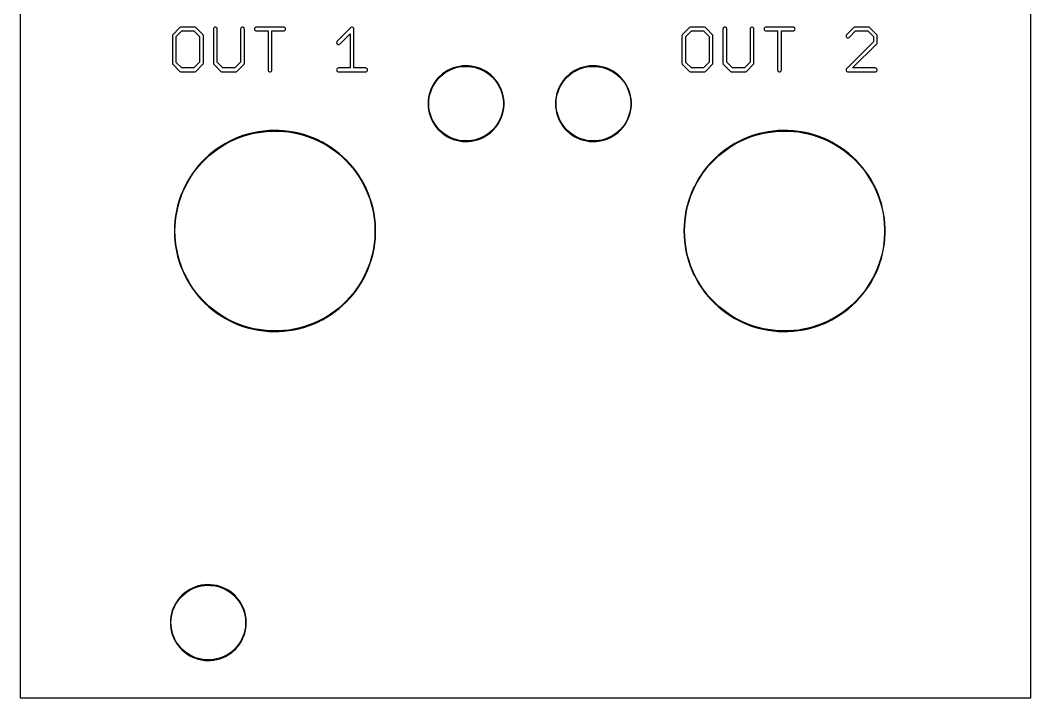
# Model space of a CAD drawing. Extents: x 1 to 42, y 9 to 138.
# Drawn here: x 1.27 to 41.57, y 9.25 to 36.28 of the extents above; entities that cross this region are included whole.
import ezdxf

# ---------------------------------------------------------------- set-up
doc = ezdxf.new("R2010")
doc.units = 0

msp = doc.modelspace()

# ---------------------------------------------------------------- linework, layer by layer
at = {"color": 5, "true_color": 0x0000ff}
msp.add_polyline3d([(41.56964, 9.25322, 0), (41.56964, 137.75436, 0), (1.27, 137.75436, 0), (1.27, 9.25322, 0), (41.56964, 9.25322, 0)], close=True, dxfattribs=at)
at = {"color": 34, "true_color": 0x008000}
for points in [[(1.27, 9.25322, 0), (41.56964, 9.25322, 0), (41.56964, 137.75436, 0), (1.27, 137.75436, 0), (1.27, 9.25322, 0)], [(7.6835, 36.0045, 0), (7.65995, 36.00077, 0), (7.63871, 35.98993, 0), (7.62185, 35.97308, 0), (7.35261, 35.7013, 0), (7.34178, 35.68005, 0), (7.33806, 35.6565, 0), (7.33806, 34.57194, 0), (7.34178, 34.54839, 0), (7.35261, 34.52715, 0), (7.62185, 34.25537, 0), (7.63871, 34.23851, 0), (7.65995, 34.22768, 0), (7.6835, 34.22396, 0), (8.22706, 34.22396, 0), (8.2506, 34.22768, 0), (8.27183, 34.23851, 0), (8.2887, 34.25537, 0), (8.28871, 34.25539, 0), (8.54362, 34.51029, 0), (8.56048, 34.52715, 0), (8.57131, 34.54839, 0), (8.57504, 34.57194, 0), (8.57504, 35.6565, 0), (8.57131, 35.68005, 0), (8.56048, 35.7013, 0), (8.28872, 35.97304, 0), (8.2887, 35.97308, 0), (8.27183, 35.98993, 0), (8.2506, 36.00077, 0), (8.22706, 36.0045, 0), (7.6835, 36.0045, 0)], [(10.19624, 34.52715, 0), (10.20707, 34.54839, 0), (10.2108, 34.57194, 0), (10.2108, 35.9283, 0), (10.20707, 35.95183, 0), (10.19624, 35.97308, 0), (10.17938, 35.98993, 0), (10.15814, 36.00077, 0), (10.1346, 36.0045, 0), (10.11105, 36.00077, 0), (10.08981, 35.98993, 0), (10.07295, 35.97308, 0), (10.06212, 35.95183, 0), (10.0584, 35.9283, 0), (10.0584, 34.60217, 0), (9.83259, 34.37636, 0), (9.35202, 34.37636, 0), (9.12622, 34.60215, 0), (9.12622, 35.9283, 0), (9.12249, 35.95183, 0), (9.11166, 35.97308, 0), (9.09479, 35.98993, 0), (9.07356, 36.00077, 0), (9.05002, 36.0045, 0), (9.02647, 36.00077, 0), (9.00522, 35.98993, 0), (8.98837, 35.97308, 0), (8.97753, 35.95183, 0), (8.97382, 35.9283, 0), (8.97382, 34.57194, 0), (8.97753, 34.54839, 0), (8.98837, 34.52715, 0), (9.00522, 34.51029, 0), (9.00524, 34.51028, 0), (9.27701, 34.23851, 0), (9.29825, 34.22768, 0), (9.3218, 34.22396, 0), (9.86281, 34.22396, 0), (9.88636, 34.22768, 0), (9.9076, 34.23851, 0), (10.19624, 34.52715, 0)], [(10.68832, 36.0045, 0), (10.66477, 36.00077, 0), (10.64353, 35.98993, 0), (10.62667, 35.97308, 0), (10.61584, 35.95183, 0), (10.61212, 35.9283, 0), (10.61584, 35.90475, 0), (10.62667, 35.88351, 0), (10.64353, 35.86665, 0), (10.66477, 35.85582, 0), (10.68832, 35.8521, 0), (11.15313, 35.8521, 0), (11.15313, 34.30016, 0), (11.15686, 34.27661, 0), (11.16769, 34.25537, 0), (11.18455, 34.23851, 0), (11.20579, 34.22768, 0), (11.22933, 34.22396, 0), (11.25288, 34.22768, 0), (11.27412, 34.23851, 0), (11.29098, 34.25537, 0), (11.30181, 34.27661, 0), (11.30553, 34.30016, 0), (11.30553, 35.8521, 0), (11.7729, 35.8521, 0), (11.79644, 35.85582, 0), (11.81768, 35.86665, 0), (11.83454, 35.88351, 0), (11.84537, 35.90475, 0), (11.8491, 35.9283, 0), (11.84537, 35.95183, 0), (11.83454, 35.97308, 0), (11.81768, 35.98993, 0), (11.79644, 36.00077, 0), (11.7729, 36.0045, 0), (10.68832, 36.0045, 0)], [(15.04696, 34.22396, 0), (15.0705, 34.22768, 0), (15.09174, 34.23851, 0), (15.1086, 34.25537, 0), (15.11943, 34.27661, 0), (15.12316, 34.30016, 0), (15.11943, 34.3237, 0), (15.1086, 34.34494, 0), (15.09174, 34.3618, 0), (15.0705, 34.37263, 0), (15.04696, 34.37636, 0), (14.57959, 34.37636, 0), (14.57959, 35.9283, 0), (14.57587, 35.95183, 0), (14.56504, 35.97308, 0), (14.54818, 35.98993, 0), (14.52694, 36.00077, 0), (14.50339, 36.0045, 0), (14.47985, 36.00077, 0), (14.45861, 35.98993, 0), (14.44175, 35.97308, 0), (13.90073, 35.42951, 0), (13.8899, 35.40828, 0), (13.88617, 35.38474, 0), (13.8899, 35.36119, 0), (13.90073, 35.33995, 0), (13.91759, 35.32309, 0), (13.93883, 35.31226, 0), (13.96237, 35.30854, 0), (13.98592, 35.31226, 0), (14.00716, 35.32309, 0), (14.02402, 35.33995, 0), (14.42719, 35.74501, 0), (14.42719, 34.37636, 0), (13.96237, 34.37636, 0), (13.93883, 34.37263, 0), (13.91759, 34.3618, 0), (13.90073, 34.34494, 0), (13.8899, 34.3237, 0), (13.88617, 34.30016, 0), (13.8899, 34.27661, 0), (13.90073, 34.25537, 0), (13.91759, 34.23851, 0), (13.93883, 34.22768, 0), (13.96237, 34.22396, 0), (15.04696, 34.22396, 0)], [(28.88048, 34.52715, 0), (28.89131, 34.54839, 0), (28.89504, 34.57194, 0), (28.89504, 35.6565, 0), (28.89131, 35.68005, 0), (28.88048, 35.7013, 0), (28.60871, 35.97306, 0), (28.6087, 35.97308, 0), (28.59184, 35.98993, 0), (28.5706, 36.00077, 0), (28.54705, 36.0045, 0), (28.0035, 36.0045, 0), (27.97995, 36.00077, 0), (27.95871, 35.98993, 0), (27.94185, 35.97308, 0), (27.67261, 35.7013, 0), (27.66178, 35.68005, 0), (27.65806, 35.6565, 0), (27.65806, 34.57194, 0), (27.66178, 34.54839, 0), (27.67261, 34.52715, 0), (27.94185, 34.25537, 0), (27.95871, 34.23851, 0), (27.97995, 34.22768, 0), (28.0035, 34.22396, 0), (28.54705, 34.22396, 0), (28.5706, 34.22768, 0), (28.59184, 34.23851, 0), (28.88048, 34.52715, 0)], [(30.51624, 34.52715, 0), (30.52707, 34.54839, 0), (30.5308, 34.57194, 0), (30.5308, 35.9283, 0), (30.52707, 35.95183, 0), (30.51624, 35.97308, 0), (30.49938, 35.98993, 0), (30.47814, 36.00077, 0), (30.4546, 36.0045, 0), (30.43105, 36.00077, 0), (30.40981, 35.98993, 0), (30.39295, 35.97308, 0), (30.38212, 35.95183, 0), (30.3784, 35.9283, 0), (30.3784, 34.60217, 0), (30.15259, 34.37636, 0), (29.67202, 34.37636, 0), (29.44622, 34.60216, 0), (29.44622, 35.9283, 0), (29.44249, 35.95183, 0), (29.43166, 35.97308, 0), (29.4148, 35.98993, 0), (29.39356, 36.00077, 0), (29.37002, 36.0045, 0), (29.34647, 36.00077, 0), (29.32523, 35.98993, 0), (29.30837, 35.97308, 0), (29.29754, 35.95183, 0), (29.29382, 35.9283, 0), (29.29382, 34.57194, 0), (29.29754, 34.54839, 0), (29.30837, 34.52715, 0), (29.59701, 34.23851, 0), (29.61825, 34.22768, 0), (29.6418, 34.22396, 0), (30.18281, 34.22396, 0), (30.20636, 34.22768, 0), (30.2276, 34.23851, 0), (30.51624, 34.52715, 0)], [(31.00832, 36.0045, 0), (30.98477, 36.00077, 0), (30.96353, 35.98993, 0), (30.94667, 35.97308, 0), (30.93584, 35.95183, 0), (30.93212, 35.9283, 0), (30.93584, 35.90475, 0), (30.94667, 35.88351, 0), (30.96353, 35.86665, 0), (30.98477, 35.85582, 0), (31.00832, 35.8521, 0), (31.47313, 35.8521, 0), (31.47313, 34.30016, 0), (31.47686, 34.27661, 0), (31.48769, 34.25537, 0), (31.50455, 34.23851, 0), (31.52579, 34.22768, 0), (31.54933, 34.22396, 0), (31.57288, 34.22768, 0), (31.59412, 34.23851, 0), (31.61098, 34.25537, 0), (31.62181, 34.27661, 0), (31.62553, 34.30016, 0), (31.62553, 35.8521, 0), (32.0929, 35.8521, 0), (32.11643, 35.85582, 0), (32.13768, 35.86665, 0), (32.15453, 35.88351, 0), (32.16537, 35.90475, 0), (32.1691, 35.9283, 0), (32.16537, 35.95183, 0), (32.15453, 35.97308, 0), (32.13768, 35.98993, 0), (32.11643, 36.00077, 0), (32.0929, 36.0045, 0), (31.00832, 36.0045, 0)], [(35.4286, 35.33995, 0), (35.43943, 35.36119, 0), (35.44316, 35.38474, 0), (35.44316, 35.6565, 0), (35.43943, 35.68005, 0), (35.4286, 35.7013, 0), (35.15683, 35.97306, 0), (35.15682, 35.97308, 0), (35.13996, 35.98993, 0), (35.11872, 36.00077, 0), (35.09518, 36.0045, 0), (34.55415, 36.0045, 0), (34.53061, 36.00077, 0), (34.50936, 35.98993, 0), (34.22073, 35.7013, 0), (34.20989, 35.68005, 0), (34.20617, 35.6565, 0), (34.20989, 35.63297, 0), (34.22073, 35.61173, 0), (34.23758, 35.59487, 0), (34.25883, 35.58404, 0), (34.28237, 35.5803, 0), (34.30592, 35.58404, 0), (34.32716, 35.59487, 0), (34.58439, 35.8521, 0), (35.06494, 35.8521, 0), (35.29076, 35.62628, 0), (35.29076, 35.41497, 0), (34.2376, 34.36181, 0), (34.23758, 34.3618, 0), (34.22073, 34.34494, 0), (34.20989, 34.3237, 0), (34.20617, 34.30016, 0), (34.20989, 34.27661, 0), (34.22073, 34.25537, 0), (34.23758, 34.23851, 0), (34.25883, 34.22768, 0), (34.28237, 34.22396, 0), (35.36696, 34.22396, 0), (35.3905, 34.22768, 0), (35.41174, 34.23851, 0), (35.4286, 34.25537, 0), (35.43943, 34.27661, 0), (35.44316, 34.30016, 0), (35.43943, 34.3237, 0), (35.4286, 34.34494, 0), (35.41174, 34.3618, 0), (35.3905, 34.37263, 0), (35.36696, 34.37636, 0), (34.46501, 34.37636, 0), (35.4286, 35.33995, 0)], [(8.19683, 34.37636, 0), (7.71401, 34.37636, 0), (7.49046, 34.60202, 0), (7.49046, 35.62643, 0), (7.71402, 35.8521, 0), (8.19682, 35.8521, 0), (8.42264, 35.62628, 0), (8.42264, 34.60217, 0), (8.19683, 34.37636, 0)], [(28.51683, 34.37636, 0), (28.03401, 34.37636, 0), (27.81046, 34.60202, 0), (27.81046, 35.62643, 0), (28.03402, 35.8521, 0), (28.51682, 35.8521, 0), (28.74264, 35.62628, 0), (28.74264, 34.60217, 0), (28.51683, 34.37636, 0)], [(18.89759, 34.46018, 0), (18.77567, 34.4424, 0), (18.77175, 34.44177, 0), (18.65237, 34.41382, 0), (18.53553, 34.37827, 0), (18.42123, 34.33255, 0), (18.41769, 34.33075, 0), (18.30847, 34.27487, 0), (18.20432, 34.21137, 0), (18.10781, 34.13771, 0), (18.01382, 34.05643, 0), (18.01101, 34.05362, 0), (17.92466, 33.96726, 0), (17.84846, 33.87328, 0), (17.77733, 33.77422, 0), (17.71384, 33.66754, 0), (17.71203, 33.664, 0), (17.66124, 33.55223, 0), (17.61552, 33.43793, 0), (17.5825, 33.3211, 0), (17.55709, 33.20172, 0), (17.55648, 33.19779, 0), (17.54123, 33.07588, 0), (17.53616, 32.95396, 0), (17.54123, 32.83204, 0), (17.55648, 32.71011, 0), (17.55709, 32.70619, 0), (17.5825, 32.58681, 0), (17.61552, 32.46997, 0), (17.66124, 32.35567, 0), (17.71203, 32.24391, 0), (17.71384, 32.24037, 0), (17.77733, 32.13369, 0), (17.84846, 32.03463, 0), (17.92466, 31.94065, 0), (17.92747, 31.93784, 0), (18.01382, 31.85148, 0), (18.10781, 31.7702, 0), (18.20432, 31.69654, 0), (18.30847, 31.63304, 0), (18.41769, 31.57716, 0), (18.42123, 31.57536, 0), (18.53553, 31.52964, 0), (18.65237, 31.49408, 0), (18.77175, 31.46614, 0), (18.77567, 31.46552, 0), (18.89759, 31.44773, 0), (19.01952, 31.44011, 0), (19.14144, 31.44265, 0), (19.26335, 31.45535, 0), (19.26728, 31.45598, 0), (19.3892, 31.47884, 0), (19.50603, 31.50932, 0), (19.62033, 31.5525, 0), (19.7321, 31.6033, 0), (19.73564, 31.6051, 0), (19.84232, 31.66352, 0), (19.94391, 31.7321, 0), (20.04044, 31.8083, 0), (20.12934, 31.89212, 0), (20.13215, 31.89493, 0), (20.21343, 31.98637, 0), (20.28963, 32.08289, 0), (20.35567, 32.18703, 0), (20.41154, 32.29625, 0), (20.41335, 32.29979, 0), (20.46415, 32.41155, 0), (20.50225, 32.52585, 0), (20.53273, 32.64523, 0), (20.55305, 32.76715, 0), (20.55367, 32.77108, 0), (20.56384, 32.89298, 0), (20.56384, 33.01491, 0), (20.55367, 33.13684, 0), (20.55305, 33.14076, 0), (20.53273, 33.26268, 0), (20.50225, 33.38206, 0), (20.46415, 33.49636, 0), (20.41335, 33.60812, 0), (20.41154, 33.61166, 0), (20.35567, 33.72088, 0), (20.28963, 33.82502, 0), (20.21343, 33.92154, 0), (20.13215, 34.01298, 0), (20.12934, 34.01579, 0), (20.04044, 34.09961, 0), (19.94391, 34.17581, 0), (19.84232, 34.24439, 0), (19.73564, 34.30281, 0), (19.7321, 34.3046, 0), (19.62033, 34.35541, 0), (19.50603, 34.39859, 0), (19.3892, 34.42907, 0), (19.26728, 34.45192, 0), (19.26335, 34.45256, 0), (19.14144, 34.46526, 0), (19.01952, 34.46779, 0), (18.89759, 34.46018, 0)], [(19.26195, 31.4806, 0), (19.14144, 31.46805, 0), (19.01952, 31.46551, 0), (18.89759, 31.47313, 0), (18.77893, 31.49044, 0), (18.66022, 31.51823, 0), (18.54338, 31.55379, 0), (18.42918, 31.59947, 0), (18.3234, 31.65359, 0), (18.21925, 31.71709, 0), (18.12274, 31.79075, 0), (18.02875, 31.87203, 0), (17.94521, 31.95558, 0), (17.86901, 32.04956, 0), (17.79789, 32.14862, 0), (17.73518, 32.25397, 0), (17.68539, 32.36352, 0), (17.63967, 32.47782, 0), (17.60664, 32.59465, 0), (17.58154, 32.71266, 0), (17.56664, 32.83204, 0), (17.56155, 32.95396, 0), (17.56664, 33.07588, 0), (17.58154, 33.19522, 0), (17.60664, 33.31324, 0), (17.63967, 33.43009, 0), (17.68539, 33.54439, 0), (17.73522, 33.654, 0), (17.79789, 33.75929, 0), (17.86901, 33.85835, 0), (17.94521, 33.95233, 0), (18.02875, 34.03588, 0), (18.12274, 34.11716, 0), (18.21925, 34.19082, 0), (18.3234, 34.25432, 0), (18.42918, 34.30844, 0), (18.54338, 34.35412, 0), (18.66022, 34.38968, 0), (18.77893, 34.41747, 0), (18.89759, 34.43477, 0), (19.01952, 34.4424, 0), (19.14144, 34.43985, 0), (19.26195, 34.42731, 0), (19.38135, 34.40491, 0), (19.49819, 34.37444, 0), (19.61249, 34.33126, 0), (19.72276, 34.28114, 0), (19.82739, 34.22384, 0), (19.92899, 34.15526, 0), (20.02551, 34.07906, 0), (20.11248, 33.99706, 0), (20.19287, 33.90661, 0), (20.26908, 33.81009, 0), (20.33512, 33.70595, 0), (20.38937, 33.5999, 0), (20.44, 33.48851, 0), (20.4781, 33.37421, 0), (20.50857, 33.25483, 0), (20.5283, 33.13654, 0), (20.53844, 33.01491, 0), (20.53844, 32.89298, 0), (20.52829, 32.77136, 0), (20.50857, 32.65308, 0), (20.4781, 32.5337, 0), (20.44, 32.4194, 0), (20.38937, 32.30801, 0), (20.33512, 32.20196, 0), (20.26908, 32.09782, 0), (20.19287, 32.0013, 0), (20.11248, 31.91085, 0), (20.02551, 31.82885, 0), (19.92899, 31.75265, 0), (19.82739, 31.68407, 0), (19.72276, 31.62677, 0), (19.61249, 31.57665, 0), (19.49819, 31.53347, 0), (19.38135, 31.50299, 0), (19.26195, 31.4806, 0)], [(23.9776, 34.46018, 0), (23.85568, 34.4424, 0), (23.85175, 34.44177, 0), (23.73237, 34.41382, 0), (23.61553, 34.37827, 0), (23.50123, 34.33255, 0), (23.49769, 34.33075, 0), (23.38847, 34.27487, 0), (23.28433, 34.21137, 0), (23.18781, 34.13771, 0), (23.09383, 34.05643, 0), (23.00466, 33.96726, 0), (22.92846, 33.87328, 0), (22.85734, 33.77422, 0), (22.79384, 33.66754, 0), (22.79204, 33.664, 0), (22.74124, 33.55223, 0), (22.69552, 33.43793, 0), (22.6625, 33.3211, 0), (22.6371, 33.20172, 0), (22.63648, 33.19779, 0), (22.62124, 33.07588, 0), (22.61616, 32.95396, 0), (22.62124, 32.83204, 0), (22.63648, 32.71011, 0), (22.6371, 32.70619, 0), (22.6625, 32.58681, 0), (22.69552, 32.46997, 0), (22.74124, 32.35567, 0), (22.79204, 32.24391, 0), (22.79384, 32.24037, 0), (22.85734, 32.13369, 0), (22.92846, 32.03463, 0), (23.00466, 31.94065, 0), (23.09383, 31.85148, 0), (23.18781, 31.7702, 0), (23.28433, 31.69654, 0), (23.38847, 31.63304, 0), (23.49769, 31.57716, 0), (23.50123, 31.57536, 0), (23.61553, 31.52964, 0), (23.73237, 31.49408, 0), (23.85175, 31.46614, 0), (23.85568, 31.46552, 0), (23.9776, 31.44773, 0), (24.09952, 31.44011, 0), (24.22143, 31.44265, 0), (24.34336, 31.45535, 0), (24.34728, 31.45598, 0), (24.4692, 31.47884, 0), (24.58604, 31.50932, 0), (24.70034, 31.5525, 0), (24.8121, 31.6033, 0), (24.81564, 31.6051, 0), (24.92232, 31.66352, 0), (25.02392, 31.7321, 0), (25.12044, 31.8083, 0), (25.20934, 31.89212, 0), (25.21215, 31.89493, 0), (25.29343, 31.98637, 0), (25.36963, 32.08289, 0), (25.43567, 32.18703, 0), (25.49155, 32.29625, 0), (25.49335, 32.29979, 0), (25.54415, 32.41155, 0), (25.58225, 32.52585, 0), (25.61273, 32.64523, 0), (25.63305, 32.76715, 0), (25.63367, 32.77108, 0), (25.64384, 32.89298, 0), (25.64384, 33.01491, 0), (25.63367, 33.13684, 0), (25.63305, 33.14076, 0), (25.61273, 33.26268, 0), (25.58225, 33.38206, 0), (25.54415, 33.49636, 0), (25.49335, 33.60812, 0), (25.49155, 33.61166, 0), (25.43567, 33.72088, 0), (25.36963, 33.82502, 0), (25.29343, 33.92154, 0), (25.21215, 34.01298, 0), (25.20934, 34.01579, 0), (25.12044, 34.09961, 0), (25.02392, 34.17581, 0), (24.92232, 34.24439, 0), (24.81564, 34.30281, 0), (24.8121, 34.3046, 0), (24.70034, 34.35541, 0), (24.58604, 34.39859, 0), (24.4692, 34.42907, 0), (24.34728, 34.45192, 0), (24.34336, 34.45256, 0), (24.22143, 34.46526, 0), (24.09952, 34.46779, 0), (23.9776, 34.46018, 0)], [(24.34196, 31.4806, 0), (24.22143, 31.46805, 0), (24.09952, 31.46551, 0), (23.9776, 31.47313, 0), (23.85894, 31.49044, 0), (23.74022, 31.51823, 0), (23.62338, 31.55379, 0), (23.50918, 31.59947, 0), (23.4034, 31.65359, 0), (23.29926, 31.71709, 0), (23.20274, 31.79075, 0), (23.10876, 31.87203, 0), (23.02521, 31.95558, 0), (22.94901, 32.04956, 0), (22.87789, 32.14862, 0), (22.81518, 32.25397, 0), (22.76539, 32.36352, 0), (22.71967, 32.47782, 0), (22.68665, 32.59465, 0), (22.66159, 32.71243, 0), (22.64664, 32.83204, 0), (22.64156, 32.95396, 0), (22.64664, 33.07588, 0), (22.66159, 33.19544, 0), (22.68665, 33.31324, 0), (22.71967, 33.43009, 0), (22.76539, 33.54439, 0), (22.81522, 33.654, 0), (22.87789, 33.75929, 0), (22.94901, 33.85835, 0), (23.02521, 33.95233, 0), (23.10876, 34.03588, 0), (23.20274, 34.11716, 0), (23.29926, 34.19082, 0), (23.4034, 34.25432, 0), (23.50918, 34.30844, 0), (23.62338, 34.35412, 0), (23.74022, 34.38968, 0), (23.85894, 34.41747, 0), (23.9776, 34.43477, 0), (24.09952, 34.4424, 0), (24.22143, 34.43985, 0), (24.34196, 34.42731, 0), (24.46135, 34.40491, 0), (24.57819, 34.37444, 0), (24.69249, 34.33126, 0), (24.80276, 34.28114, 0), (24.90739, 34.22384, 0), (25.00899, 34.15526, 0), (25.10551, 34.07906, 0), (25.19248, 33.99706, 0), (25.27288, 33.90661, 0), (25.34908, 33.81009, 0), (25.41512, 33.70595, 0), (25.46929, 33.60007, 0), (25.52, 33.48851, 0), (25.5581, 33.37421, 0), (25.58858, 33.25483, 0), (25.6083, 33.13654, 0), (25.61844, 33.01491, 0), (25.61844, 32.89298, 0), (25.60829, 32.77136, 0), (25.58858, 32.65308, 0), (25.5581, 32.5337, 0), (25.52, 32.4194, 0), (25.46929, 32.30784, 0), (25.41512, 32.20196, 0), (25.34908, 32.09782, 0), (25.27288, 32.0013, 0), (25.19248, 31.91085, 0), (25.10551, 31.82885, 0), (25.00899, 31.75265, 0), (24.90739, 31.68407, 0), (24.80276, 31.62677, 0), (24.69249, 31.57665, 0), (24.57819, 31.53347, 0), (24.46135, 31.50299, 0), (24.34196, 31.4806, 0)], [(11.17854, 31.87953, 0), (10.97788, 31.86175, 0), (10.77976, 31.83381, 0), (10.77583, 31.83319, 0), (10.57771, 31.79509, 0), (10.38213, 31.74683, 0), (10.18909, 31.69095, 0), (10.00113, 31.62491, 0), (9.81317, 31.54871, 0), (9.63283, 31.46235, 0), (9.62928, 31.46055, 0), (9.45149, 31.36657, 0), (9.27877, 31.26243, 0), (9.11112, 31.15067, 0), (8.95111, 31.02875, 0), (8.79617, 30.90175, 0), (8.64631, 30.76459, 0), (8.6435, 30.76178, 0), (8.5038, 30.61954, 0), (8.36918, 30.46968, 0), (8.24217, 30.3122, 0), (8.12534, 30.14964, 0), (8.01612, 29.982, 0), (7.91452, 29.80928, 0), (7.82054, 29.62894, 0), (7.81874, 29.6254, 0), (7.73746, 29.44252, 0), (7.66126, 29.2571, 0), (7.59776, 29.0666, 0), (7.54188, 28.87356, 0), (7.4987, 28.67798, 0), (7.46314, 28.47986, 0), (7.46252, 28.47594, 0), (7.43712, 28.27528, 0), (7.42188, 28.07461, 0), (7.41679, 27.87395, 0), (7.42188, 27.67329, 0), (7.43712, 27.47263, 0), (7.46252, 27.27198, 0), (7.46314, 27.26805, 0), (7.4987, 27.06993, 0), (7.54188, 26.87435, 0), (7.59776, 26.68131, 0), (7.66126, 26.49081, 0), (7.73746, 26.30539, 0), (7.81874, 26.12251, 0), (7.82054, 26.11897, 0), (7.91452, 25.93863, 0), (8.01612, 25.76591, 0), (8.12534, 25.59827, 0), (8.24217, 25.43571, 0), (8.36918, 25.27823, 0), (8.5038, 25.12837, 0), (8.6435, 24.98613, 0), (8.64631, 24.98332, 0), (8.79617, 24.84616, 0), (8.95111, 24.71916, 0), (9.11112, 24.59724, 0), (9.27877, 24.48548, 0), (9.45149, 24.38134, 0), (9.62928, 24.28736, 0), (9.63283, 24.28556, 0), (9.81317, 24.1992, 0), (10.00113, 24.123, 0), (10.18909, 24.05696, 0), (10.38213, 24.00108, 0), (10.57771, 23.95282, 0), (10.77583, 23.91472, 0), (10.77976, 23.9141, 0), (10.97788, 23.88616, 0), (11.17854, 23.86838, 0), (11.3792, 23.86076, 0), (11.57986, 23.8633, 0), (11.78052, 23.876, 0), (11.98118, 23.89886, 0), (11.9851, 23.89948, 0), (12.18322, 23.9325, 0), (12.3788, 23.97568, 0), (12.57438, 24.02648, 0), (12.76488, 24.08998, 0), (12.95284, 24.1611, 0), (13.13826, 24.24238, 0), (13.31606, 24.33128, 0), (13.3196, 24.33308, 0), (13.49486, 24.43214, 0), (13.66504, 24.54136, 0), (13.83014, 24.6582, 0), (13.98762, 24.78012, 0), (14.14002, 24.9122, 0), (14.2848, 25.0519, 0), (14.28761, 25.05471, 0), (14.42477, 25.20203, 0), (14.55431, 25.35443, 0), (14.67623, 25.51445, 0), (14.79053, 25.67955, 0), (14.89721, 25.85227, 0), (14.99373, 26.02753, 0), (14.99553, 26.03107, 0), (15.08189, 26.21141, 0), (15.16063, 26.39683, 0), (15.23175, 26.58733, 0), (15.29017, 26.77783, 0), (15.34097, 26.97341, 0), (15.38161, 27.16899, 0), (15.38224, 27.17292, 0), (15.41271, 27.37358, 0), (15.43303, 27.57169, 0), (15.4432, 27.77235, 0), (15.4432, 27.97556, 0), (15.43303, 28.17621, 0), (15.41271, 28.37433, 0), (15.38224, 28.575, 0), (15.38161, 28.57892, 0), (15.34097, 28.7745, 0), (15.29017, 28.97008, 0), (15.23175, 29.16058, 0), (15.16063, 29.35108, 0), (15.08189, 29.5365, 0), (14.99553, 29.71684, 0), (14.99373, 29.72038, 0), (14.89721, 29.89564, 0), (14.79053, 30.06836, 0), (14.67623, 30.23346, 0), (14.55431, 30.39348, 0), (14.42477, 30.54588, 0), (14.28761, 30.6932, 0), (14.2848, 30.69601, 0), (14.14002, 30.83571, 0), (13.98762, 30.96779, 0), (13.83014, 31.08971, 0), (13.66504, 31.20655, 0), (13.49486, 31.31577, 0), (13.3196, 31.41483, 0), (13.31606, 31.41663, 0), (13.13826, 31.50553, 0), (12.95284, 31.58681, 0), (12.76488, 31.65793, 0), (12.57438, 31.72143, 0), (12.3788, 31.77223, 0), (12.18322, 31.81541, 0), (11.9851, 31.84843, 0), (11.98118, 31.84906, 0), (11.78052, 31.87191, 0), (11.57986, 31.88461, 0), (11.3792, 31.88715, 0), (11.17854, 31.87953, 0)], [(11.78052, 23.9014, 0), (11.57986, 23.88869, 0), (11.3792, 23.88615, 0), (11.17854, 23.89378, 0), (10.97788, 23.91156, 0), (10.78237, 23.93912, 0), (10.58556, 23.97697, 0), (10.38998, 24.02523, 0), (10.19694, 24.08111, 0), (10.00897, 24.14715, 0), (9.82102, 24.22335, 0), (9.64211, 24.30903, 0), (9.46641, 24.40189, 0), (9.29369, 24.50603, 0), (9.12606, 24.61779, 0), (8.96604, 24.73971, 0), (8.8111, 24.86671, 0), (8.66182, 25.00333, 0), (8.52435, 25.1433, 0), (8.38973, 25.29316, 0), (8.26273, 25.45064, 0), (8.14589, 25.6132, 0), (8.03667, 25.78084, 0), (7.93507, 25.95356, 0), (7.84263, 26.13094, 0), (7.76161, 26.31324, 0), (7.68541, 26.49866, 0), (7.62191, 26.68916, 0), (7.56603, 26.8822, 0), (7.52285, 27.07778, 0), (7.48771, 27.27356, 0), (7.46252, 27.47263, 0), (7.44728, 27.67329, 0), (7.44219, 27.87395, 0), (7.44728, 28.07461, 0), (7.46252, 28.27528, 0), (7.48771, 28.47433, 0), (7.52285, 28.67013, 0), (7.56603, 28.86571, 0), (7.62191, 29.05875, 0), (7.68541, 29.24925, 0), (7.76161, 29.43467, 0), (7.84263, 29.61697, 0), (7.93507, 29.79435, 0), (8.03667, 29.96707, 0), (8.14589, 30.13471, 0), (8.26273, 30.29727, 0), (8.38973, 30.45475, 0), (8.52435, 30.60461, 0), (8.66182, 30.74458, 0), (8.8111, 30.8812, 0), (8.96604, 31.0082, 0), (9.12606, 31.13012, 0), (9.29369, 31.24188, 0), (9.46641, 31.34602, 0), (9.64211, 31.43888, 0), (9.82102, 31.52456, 0), (10.00897, 31.60076, 0), (10.19694, 31.6668, 0), (10.38998, 31.72268, 0), (10.58556, 31.77094, 0), (10.78237, 31.80879, 0), (10.97788, 31.83636, 0), (11.17854, 31.85413, 0), (11.3792, 31.86175, 0), (11.57986, 31.85921, 0), (11.78052, 31.84652, 0), (11.98052, 31.82374, 0), (12.17537, 31.79126, 0), (12.37095, 31.74808, 0), (12.56653, 31.69728, 0), (12.75703, 31.63378, 0), (12.94499, 31.56266, 0), (13.13041, 31.48138, 0), (13.30513, 31.39402, 0), (13.47993, 31.29522, 0), (13.65011, 31.186, 0), (13.81521, 31.06916, 0), (13.97269, 30.94724, 0), (14.12509, 30.81516, 0), (14.26796, 30.6773, 0), (14.40422, 30.53095, 0), (14.53376, 30.37855, 0), (14.65568, 30.21853, 0), (14.76998, 30.05343, 0), (14.87666, 29.88071, 0), (14.97238, 29.70691, 0), (15.05774, 29.52865, 0), (15.13648, 29.34323, 0), (15.2076, 29.15273, 0), (15.26602, 28.96223, 0), (15.31682, 28.76665, 0), (15.35734, 28.57166, 0), (15.38731, 28.37433, 0), (15.40763, 28.17621, 0), (15.4178, 27.97556, 0), (15.4178, 27.77235, 0), (15.40763, 27.57169, 0), (15.38731, 27.37358, 0), (15.35733, 27.17622, 0), (15.31682, 26.98126, 0), (15.26602, 26.78568, 0), (15.2076, 26.59518, 0), (15.13648, 26.40468, 0), (15.05774, 26.21926, 0), (14.97238, 26.041, 0), (14.87666, 25.8672, 0), (14.76998, 25.69448, 0), (14.65568, 25.52938, 0), (14.53376, 25.36936, 0), (14.40422, 25.21696, 0), (14.26796, 25.07061, 0), (14.12509, 24.93275, 0), (13.97269, 24.80067, 0), (13.81521, 24.67875, 0), (13.65011, 24.56191, 0), (13.47993, 24.45269, 0), (13.30513, 24.35389, 0), (13.13041, 24.26653, 0), (12.94499, 24.18525, 0), (12.75703, 24.11413, 0), (12.56653, 24.05063, 0), (12.37095, 23.99983, 0), (12.17537, 23.95665, 0), (11.98052, 23.92417, 0), (11.78052, 23.9014, 0)], [(31.49854, 31.87953, 0), (31.29787, 31.86175, 0), (31.09975, 31.83381, 0), (31.09583, 31.83319, 0), (30.89771, 31.79509, 0), (30.70213, 31.74683, 0), (30.50909, 31.69095, 0), (30.32113, 31.62491, 0), (30.13317, 31.54871, 0), (29.95283, 31.46235, 0), (29.94929, 31.46055, 0), (29.77149, 31.36657, 0), (29.59877, 31.26243, 0), (29.43113, 31.15067, 0), (29.27111, 31.02875, 0), (29.11617, 30.90175, 0), (28.96631, 30.76459, 0), (28.9635, 30.76178, 0), (28.8238, 30.61954, 0), (28.68918, 30.46968, 0), (28.56218, 30.3122, 0), (28.44534, 30.14964, 0), (28.33612, 29.982, 0), (28.23452, 29.80928, 0), (28.14054, 29.62894, 0), (28.13874, 29.6254, 0), (28.05746, 29.44252, 0), (27.98126, 29.2571, 0), (27.91776, 29.0666, 0), (27.86188, 28.87356, 0), (27.8187, 28.67798, 0), (27.78314, 28.47986, 0), (27.78252, 28.47594, 0), (27.75711, 28.27528, 0), (27.74188, 28.07461, 0), (27.7368, 27.87395, 0), (27.74188, 27.67329, 0), (27.75711, 27.47263, 0), (27.78252, 27.27198, 0), (27.78314, 27.26805, 0), (27.8187, 27.06993, 0), (27.86188, 26.87435, 0), (27.91776, 26.68131, 0), (27.98126, 26.49081, 0), (28.05746, 26.30539, 0), (28.13874, 26.12251, 0), (28.14054, 26.11897, 0), (28.23452, 25.93863, 0), (28.33612, 25.76591, 0), (28.44534, 25.59827, 0), (28.56218, 25.43571, 0), (28.68918, 25.27823, 0), (28.8238, 25.12837, 0), (28.9635, 24.98613, 0), (28.96631, 24.98332, 0), (29.11617, 24.84616, 0), (29.27111, 24.71916, 0), (29.43113, 24.59724, 0), (29.59877, 24.48548, 0), (29.77149, 24.38134, 0), (29.94929, 24.28736, 0), (29.95283, 24.28556, 0), (30.13317, 24.1992, 0), (30.32113, 24.123, 0), (30.50909, 24.05696, 0), (30.70213, 24.00108, 0), (30.89771, 23.95282, 0), (31.09583, 23.91472, 0), (31.09975, 23.9141, 0), (31.29787, 23.88616, 0), (31.49854, 23.86838, 0), (31.69919, 23.86076, 0), (31.89986, 23.8633, 0), (32.10051, 23.876, 0), (32.30118, 23.89886, 0), (32.3051, 23.89948, 0), (32.50322, 23.9325, 0), (32.6988, 23.97568, 0), (32.89438, 24.02648, 0), (33.08488, 24.08998, 0), (33.27284, 24.1611, 0), (33.45826, 24.24238, 0), (33.63606, 24.33128, 0), (33.6396, 24.33308, 0), (33.81486, 24.43214, 0), (33.98504, 24.54136, 0), (34.15014, 24.6582, 0), (34.30762, 24.78012, 0), (34.46002, 24.9122, 0), (34.60479, 25.0519, 0), (34.60761, 25.05471, 0), (34.74477, 25.20203, 0), (34.87431, 25.35443, 0), (34.99622, 25.51445, 0), (35.11052, 25.67955, 0), (35.21721, 25.85227, 0), (35.31373, 26.02753, 0), (35.31553, 26.03107, 0), (35.40189, 26.21141, 0), (35.48063, 26.39683, 0), (35.55175, 26.58733, 0), (35.61016, 26.77783, 0), (35.66097, 26.97341, 0), (35.70161, 27.16899, 0), (35.70224, 27.17292, 0), (35.73272, 27.37358, 0), (35.75304, 27.57169, 0), (35.76319, 27.77235, 0), (35.76319, 27.97556, 0), (35.75304, 28.17621, 0), (35.73272, 28.37433, 0), (35.70224, 28.575, 0), (35.70161, 28.57892, 0), (35.66097, 28.7745, 0), (35.61016, 28.97008, 0), (35.55175, 29.16058, 0), (35.48063, 29.35108, 0), (35.40189, 29.5365, 0), (35.31553, 29.71684, 0), (35.31373, 29.72038, 0), (35.21721, 29.89564, 0), (35.11052, 30.06836, 0), (34.99622, 30.23346, 0), (34.87431, 30.39348, 0), (34.74477, 30.54588, 0), (34.60761, 30.6932, 0), (34.60479, 30.69601, 0), (34.46002, 30.83571, 0), (34.30762, 30.96779, 0), (34.15014, 31.08971, 0), (33.98504, 31.20655, 0), (33.81486, 31.31577, 0), (33.6396, 31.41483, 0), (33.63606, 31.41663, 0), (33.45826, 31.50553, 0), (33.27284, 31.58681, 0), (33.08488, 31.65793, 0), (32.89438, 31.72143, 0), (32.6988, 31.77223, 0), (32.50322, 31.81541, 0), (32.3051, 31.84843, 0), (32.30118, 31.84906, 0), (32.10051, 31.87191, 0), (31.89986, 31.88461, 0), (31.69919, 31.88715, 0), (31.49854, 31.87953, 0)], [(32.10051, 23.9014, 0), (31.89986, 23.88869, 0), (31.69919, 23.88615, 0), (31.49854, 23.89378, 0), (31.29787, 23.91156, 0), (31.10239, 23.93912, 0), (30.90556, 23.97697, 0), (30.70998, 24.02523, 0), (30.51694, 24.08111, 0), (30.32898, 24.14715, 0), (30.14102, 24.22335, 0), (29.96211, 24.30902, 0), (29.78642, 24.40189, 0), (29.6137, 24.50603, 0), (29.44606, 24.61779, 0), (29.28604, 24.73971, 0), (29.1311, 24.86671, 0), (28.98174, 25.00342, 0), (28.84435, 25.1433, 0), (28.70973, 25.29316, 0), (28.58273, 25.45064, 0), (28.46589, 25.6132, 0), (28.35667, 25.78084, 0), (28.25507, 25.95356, 0), (28.16263, 26.13094, 0), (28.08161, 26.31324, 0), (28.00541, 26.49866, 0), (27.94191, 26.68916, 0), (27.88603, 26.8822, 0), (27.84285, 27.07778, 0), (27.80774, 27.27337, 0), (27.78251, 27.47263, 0), (27.76727, 27.67329, 0), (27.76219, 27.87395, 0), (27.76727, 28.07461, 0), (27.78251, 28.27528, 0), (27.80774, 28.47451, 0), (27.84285, 28.67013, 0), (27.88603, 28.86571, 0), (27.94191, 29.05875, 0), (28.00541, 29.24925, 0), (28.08161, 29.43467, 0), (28.16263, 29.61697, 0), (28.25507, 29.79435, 0), (28.35667, 29.96707, 0), (28.46589, 30.13471, 0), (28.58273, 30.29727, 0), (28.70973, 30.45475, 0), (28.84435, 30.60461, 0), (28.98174, 30.74449, 0), (29.1311, 30.8812, 0), (29.28604, 31.0082, 0), (29.44606, 31.13012, 0), (29.6137, 31.24188, 0), (29.78642, 31.34602, 0), (29.96211, 31.43889, 0), (30.14102, 31.52456, 0), (30.32898, 31.60076, 0), (30.51694, 31.6668, 0), (30.70998, 31.72268, 0), (30.90556, 31.77094, 0), (31.1024, 31.80879, 0), (31.29787, 31.83636, 0), (31.49854, 31.85413, 0), (31.69919, 31.86175, 0), (31.89986, 31.85921, 0), (32.10051, 31.84652, 0), (32.30052, 31.82374, 0), (32.49537, 31.79126, 0), (32.69095, 31.74808, 0), (32.88653, 31.69728, 0), (33.07703, 31.63378, 0), (33.26498, 31.56266, 0), (33.45041, 31.48138, 0), (33.62513, 31.39402, 0), (33.79993, 31.29522, 0), (33.97011, 31.186, 0), (34.13521, 31.06916, 0), (34.29269, 30.94724, 0), (34.44509, 30.81516, 0), (34.58796, 30.6773, 0), (34.72422, 30.53095, 0), (34.85376, 30.37855, 0), (34.97567, 30.21853, 0), (35.08997, 30.05343, 0), (35.19666, 29.88071, 0), (35.2923, 29.70705, 0), (35.37774, 29.52865, 0), (35.45648, 29.34323, 0), (35.5276, 29.15273, 0), (35.58602, 28.96223, 0), (35.63682, 28.76665, 0), (35.67737, 28.57149, 0), (35.70731, 28.37433, 0), (35.72763, 28.17621, 0), (35.73778, 27.97556, 0), (35.73778, 27.77235, 0), (35.72763, 27.57169, 0), (35.70731, 27.37358, 0), (35.67737, 27.1764, 0), (35.63682, 26.98126, 0), (35.58602, 26.78568, 0), (35.5276, 26.59518, 0), (35.45648, 26.40468, 0), (35.37774, 26.21926, 0), (35.2923, 26.04086, 0), (35.19666, 25.8672, 0), (35.08997, 25.69448, 0), (34.97567, 25.52938, 0), (34.85376, 25.36936, 0), (34.72422, 25.21696, 0), (34.58796, 25.07061, 0), (34.44509, 24.93275, 0), (34.29269, 24.80067, 0), (34.13521, 24.67875, 0), (33.97011, 24.56191, 0), (33.79993, 24.45269, 0), (33.62513, 24.35389, 0), (33.45041, 24.26653, 0), (33.26498, 24.18525, 0), (33.07703, 24.11413, 0), (32.88653, 24.05063, 0), (32.69095, 23.99983, 0), (32.49537, 23.95665, 0), (32.30052, 23.92417, 0), (32.10051, 23.9014, 0)], [(8.61821, 13.75918, 0), (8.4963, 13.74139, 0), (8.49236, 13.74077, 0), (8.37299, 13.71283, 0), (8.25615, 13.67727, 0), (8.14185, 13.63155, 0), (8.13831, 13.62975, 0), (8.02909, 13.57387, 0), (7.92495, 13.51037, 0), (7.82843, 13.43671, 0), (7.73445, 13.35543, 0), (7.64528, 13.26626, 0), (7.56908, 13.17228, 0), (7.49796, 13.07322, 0), (7.43446, 12.96654, 0), (7.43266, 12.963, 0), (7.38186, 12.85124, 0), (7.33614, 12.73694, 0), (7.30312, 12.6201, 0), (7.27772, 12.50072, 0), (7.27709, 12.49679, 0), (7.26186, 12.37488, 0), (7.25678, 12.25296, 0), (7.26186, 12.13104, 0), (7.27709, 12.00912, 0), (7.27772, 12.00519, 0), (7.30312, 11.88581, 0), (7.33614, 11.76897, 0), (7.38186, 11.65467, 0), (7.43266, 11.54291, 0), (7.43446, 11.53937, 0), (7.49796, 11.43269, 0), (7.56908, 11.33363, 0), (7.64528, 11.23965, 0), (7.73445, 11.15048, 0), (7.82843, 11.0692, 0), (7.92495, 10.99554, 0), (8.02909, 10.93204, 0), (8.13831, 10.87616, 0), (8.14185, 10.87436, 0), (8.25615, 10.82864, 0), (8.37299, 10.79308, 0), (8.49236, 10.76514, 0), (8.4963, 10.76452, 0), (8.61821, 10.74674, 0), (8.74014, 10.73912, 0), (8.86206, 10.74166, 0), (8.98398, 10.75435, 0), (8.9879, 10.75498, 0), (9.10981, 10.77784, 0), (9.22666, 10.80832, 0), (9.34096, 10.8515, 0), (9.45271, 10.9023, 0), (9.45626, 10.9041, 0), (9.56293, 10.96252, 0), (9.66454, 11.0311, 0), (9.76106, 11.1073, 0), (9.84995, 11.19112, 0), (9.85277, 11.19393, 0), (9.93404, 11.28537, 0), (10.01024, 11.38189, 0), (10.07629, 11.48603, 0), (10.13217, 11.59525, 0), (10.13397, 11.59879, 0), (10.18477, 11.71055, 0), (10.22287, 11.82485, 0), (10.25334, 11.94423, 0), (10.27366, 12.06615, 0), (10.2743, 12.07008, 0), (10.28445, 12.19199, 0), (10.28445, 12.31392, 0), (10.2743, 12.43584, 0), (10.27366, 12.43976, 0), (10.25334, 12.56168, 0), (10.22287, 12.68106, 0), (10.18477, 12.79536, 0), (10.13397, 12.90712, 0), (10.13217, 12.91066, 0), (10.07629, 13.01988, 0), (10.01024, 13.12402, 0), (9.93404, 13.22054, 0), (9.85277, 13.31198, 0), (9.84995, 13.31479, 0), (9.76106, 13.39861, 0), (9.66454, 13.47481, 0), (9.56293, 13.54339, 0), (9.45626, 13.60181, 0), (9.45271, 13.60361, 0), (9.34096, 13.65441, 0), (9.22666, 13.69759, 0), (9.10981, 13.72807, 0), (8.9879, 13.75093, 0), (8.98398, 13.75156, 0), (8.86206, 13.76426, 0), (8.74014, 13.7668, 0), (8.61821, 13.75918, 0)], [(8.9827, 10.77963, 0), (8.86206, 10.76706, 0), (8.74014, 10.76452, 0), (8.61821, 10.77214, 0), (8.49956, 10.78944, 0), (8.38083, 10.81723, 0), (8.26399, 10.85279, 0), (8.14984, 10.89845, 0), (8.04402, 10.95259, 0), (7.93988, 11.01609, 0), (7.84336, 11.08975, 0), (7.74938, 11.17103, 0), (7.66583, 11.25458, 0), (7.58963, 11.34856, 0), (7.51851, 11.44762, 0), (7.45582, 11.55294, 0), (7.40601, 11.66252, 0), (7.36029, 11.77682, 0), (7.32727, 11.89366, 0), (7.30219, 12.01156, 0), (7.28725, 12.13104, 0), (7.28218, 12.25296, 0), (7.28725, 12.37488, 0), (7.30219, 12.49435, 0), (7.32727, 12.61225, 0), (7.36029, 12.72909, 0), (7.40601, 12.84339, 0), (7.45582, 12.95297, 0), (7.51851, 13.05829, 0), (7.58963, 13.15735, 0), (7.66583, 13.25133, 0), (7.74938, 13.33488, 0), (7.84336, 13.41616, 0), (7.93988, 13.48982, 0), (8.04402, 13.55332, 0), (8.14984, 13.60746, 0), (8.26399, 13.65312, 0), (8.38083, 13.68868, 0), (8.49956, 13.71647, 0), (8.61821, 13.73378, 0), (8.74014, 13.74139, 0), (8.86206, 13.73886, 0), (8.98258, 13.72631, 0), (9.10197, 13.70392, 0), (9.21881, 13.67344, 0), (9.33311, 13.63026, 0), (9.44338, 13.58014, 0), (9.54801, 13.52284, 0), (9.6496, 13.45426, 0), (9.74613, 13.37806, 0), (9.8331, 13.29606, 0), (9.9135, 13.20561, 0), (9.98969, 13.10909, 0), (10.05574, 13.00495, 0), (10.10982, 12.89925, 0), (10.16062, 12.78751, 0), (10.19872, 12.67321, 0), (10.2292, 12.55383, 0), (10.2489, 12.43566, 0), (10.25905, 12.31392, 0), (10.25905, 12.19199, 0), (10.24889, 12.07024, 0), (10.2292, 11.95208, 0), (10.19872, 11.8327, 0), (10.16062, 11.7184, 0), (10.10981, 11.60664, 0), (10.05574, 11.50096, 0), (9.98969, 11.39682, 0), (9.9135, 11.3003, 0), (9.8331, 11.20985, 0), (9.74613, 11.12785, 0), (9.6496, 11.05165, 0), (9.54801, 10.98307, 0), (9.44338, 10.92577, 0), (9.33311, 10.87565, 0), (9.21881, 10.83247, 0), (9.10197, 10.80199, 0), (8.9827, 10.77963, 0)]]:
    msp.add_polyline3d(points, close=True, dxfattribs=at)

doc.saveas('drawing.dxf')
